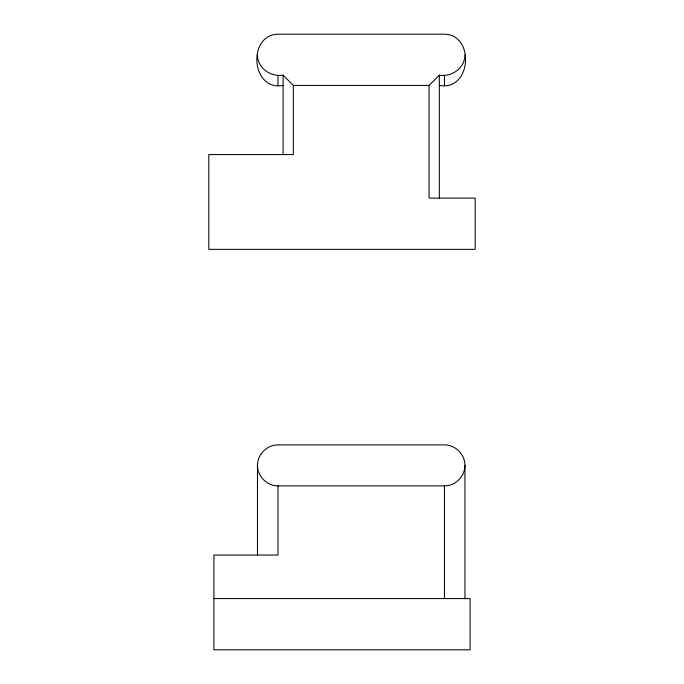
<?xml version="1.0" encoding="UTF-8"?>
<svg xmlns="http://www.w3.org/2000/svg" width="684" height="684" viewBox="0 0 684 684"><rect width="100%" height="100%" fill="white"/><g stroke="black" fill="none" stroke-linecap="round" stroke-linejoin="round"><path stroke-width="1.03" d="M283.091 85.423C251.165 91.553 247.078 34.833 277.969 34.2L444.455 34.2C475.337 34.833 471.25 91.553 439.333 85.423M257.475 555.032L257.475 465.385C257.406 454.415 266.999 444.822 277.969 444.891L444.455 444.891C455.424 444.822 465.009 454.415 464.94 465.385L464.94 598.577M464.94 54.694C465.154 67.921 451.842 77.224 439.333 75.18L429.082 85.423L293.333 85.423L283.091 75.18C270.573 77.224 257.261 67.921 257.475 54.694M464.94 465.385C465.009 476.355 455.424 485.939 444.455 485.871L277.969 485.871C266.999 485.939 257.406 476.355 257.475 465.385M213.93 598.577L470.07 598.577L470.07 649.8L213.93 649.8L213.93 555.032L277.969 555.032L277.969 485.871M444.455 75.18L444.455 85.423M444.455 485.871L444.455 598.577M439.333 75.18L439.333 198.129M429.082 85.423L429.082 198.129L475.192 198.129L475.192 249.352L208.808 249.352L208.808 154.584L293.333 154.584L293.333 85.423M283.091 75.18L283.091 154.584M277.969 75.18L277.969 85.423"/></g></svg>
